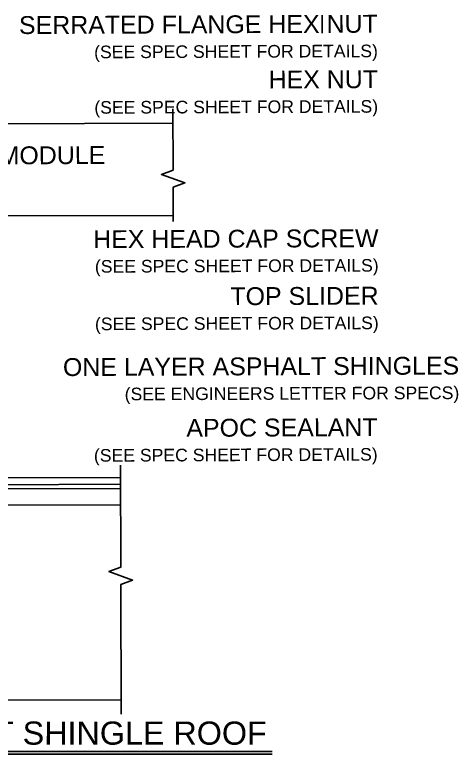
# Model space of a CAD drawing. Header units: feet. Extents: x 4.79 to 8.62, y 7.67 to 10.13.
# Drawn here: x 7.19 to 8.621, y 7.748 to 10.132 of the extents above; entities that cross this region are included whole.
import ezdxf

# ---------------------------------------------------------------- set-up
doc = ezdxf.new("R2010")
doc.units = ezdxf.units.FT
doc.header["$MEASUREMENT"] = 0
doc.layers.add('Z - ROOF', color=3, linetype='Continuous')
doc.layers.add('Z - TITLEBLOCK TXT', color=7, linetype='Continuous')
doc.styles.add('TITLE BBLOCK TEXT', font='ARIALUNI.TTF')

msp = doc.modelspace()

# ---------------------------------------------------------------- linework, layer by layer
at = {"color": 6}
for p, q in [((6.6619, 9.7792), (7.6976, 9.783)), ((6.663, 9.4821), (7.7016, 9.4858)), ((6.1573, 8.6356), (7.5309, 8.6405)), ((5.2387, 8.5966), (7.531, 8.6049)), ((5.2389, 8.544), (7.5312, 8.5523)), ((4.9418, 7.7572), (8.0203, 7.7572))]:
    msp.add_line(p, q, dxfattribs=at)
at = {"color": 1}
for p, q in [((5.2386, 8.6105), (7.531, 8.6188)), ((5.2412, 7.9154), (7.5335, 7.9237))]:
    msp.add_line(p, q, dxfattribs=at)
at = {"color": 7, "flags": 128}
msp.add_lwpolyline([(8.1817, 10.1311), (8.1818, 10.0737)], dxfattribs=at)
at = {"layer": 'Z - ROOF', "color": 7, "linetype": 'Continuous', "flags": 128}
for points in [[(7.7016, 9.4655), (7.7012, 9.5764), (7.7393, 9.5904), (7.663, 9.6178), (7.701, 9.6318), (7.7003, 9.8288)], [(7.5337, 7.8775), (7.5322, 8.2955), (7.5702, 8.3095), (7.494, 8.337), (7.532, 8.3509), (7.5308, 8.6801)]]:
    msp.add_lwpolyline(points, dxfattribs=at)
at = {"layer": 'Z - TITLEBLOCK TXT', "color": 251, "linetype": 'Continuous'}
msp.add_line((5.1088, 7.7483), (8.0203, 7.7483), dxfattribs=at)

# ---------------------------------------------------------------- texts
at = {"layer": 'Z - TITLEBLOCK TXT', "color": 7, "style": 'TITLE BBLOCK TEXT'}
for s, insert, char_height, width, attachment_point, rotation in [('\\A1;\\pt8.4258;SERRATED FLANGE HEX NUT\\P{\\H0.7063x;(SEE SPEC SHEET FOR DETAILS)}', (8.3616, 10.1324), 0.057624, 1.175804, 3, 0.2188), ('\\A1;\\pt8.4258;HEX NUT\\P{\\H0.7063x;(SEE SPEC SHEET FOR DETAILS)}', (8.3623, 9.9537), 0.057624, 1.175804, 3, 0.2188), ('\\A1;\\pt8.4258;SOLAR MODULE', (6.8423, 9.7068), 0.057624, 1.455823, 1, 0.196), ('\\A1;\\pt8.4258;HEX HEAD CAP SCREW\\P{\\H0.7063x;(SEE SPEC SHEET FOR DETAILS)}', (8.3641, 9.4411), 0.057624, 1.175804, 3, 0.2188), ('\\A1;\\pt8.4258;TOP SLIDER\\P{\\H0.7063x;(SEE SPEC SHEET FOR DETAILS)}', (8.3643, 9.2556), 0.057624, 1.175804, 3, 0.2188), ('\\A1;\\pt8.4258;ONE LAYER ASPHALT SHINGLES\\P{\\H0.7063x;(SEE ENGINEERS LETTER FOR SPECS)}', (8.6245, 9.0302), 0.057624, 1.437711, 3, 0.2188), ('\\A1;\\pt8.4258;APOC SEALANT \\P{\\H0.7063x;(SEE SPEC SHEET FOR DETAILS)}', (8.3609, 8.8317), 0.057624, 1.175804, 3, 0.2188), ('PV MODULE ATTACHMENT ON ASPHALT SHINGLE ROOF', (5.1407, 7.8542), 0.074663, 2.875473, 1, 359.9886)]:
    msp.add_mtext(s, dxfattribs=dict(at, insert=insert, char_height=char_height, width=width, attachment_point=attachment_point, rotation=rotation))

doc.saveas('drawing.dxf')
